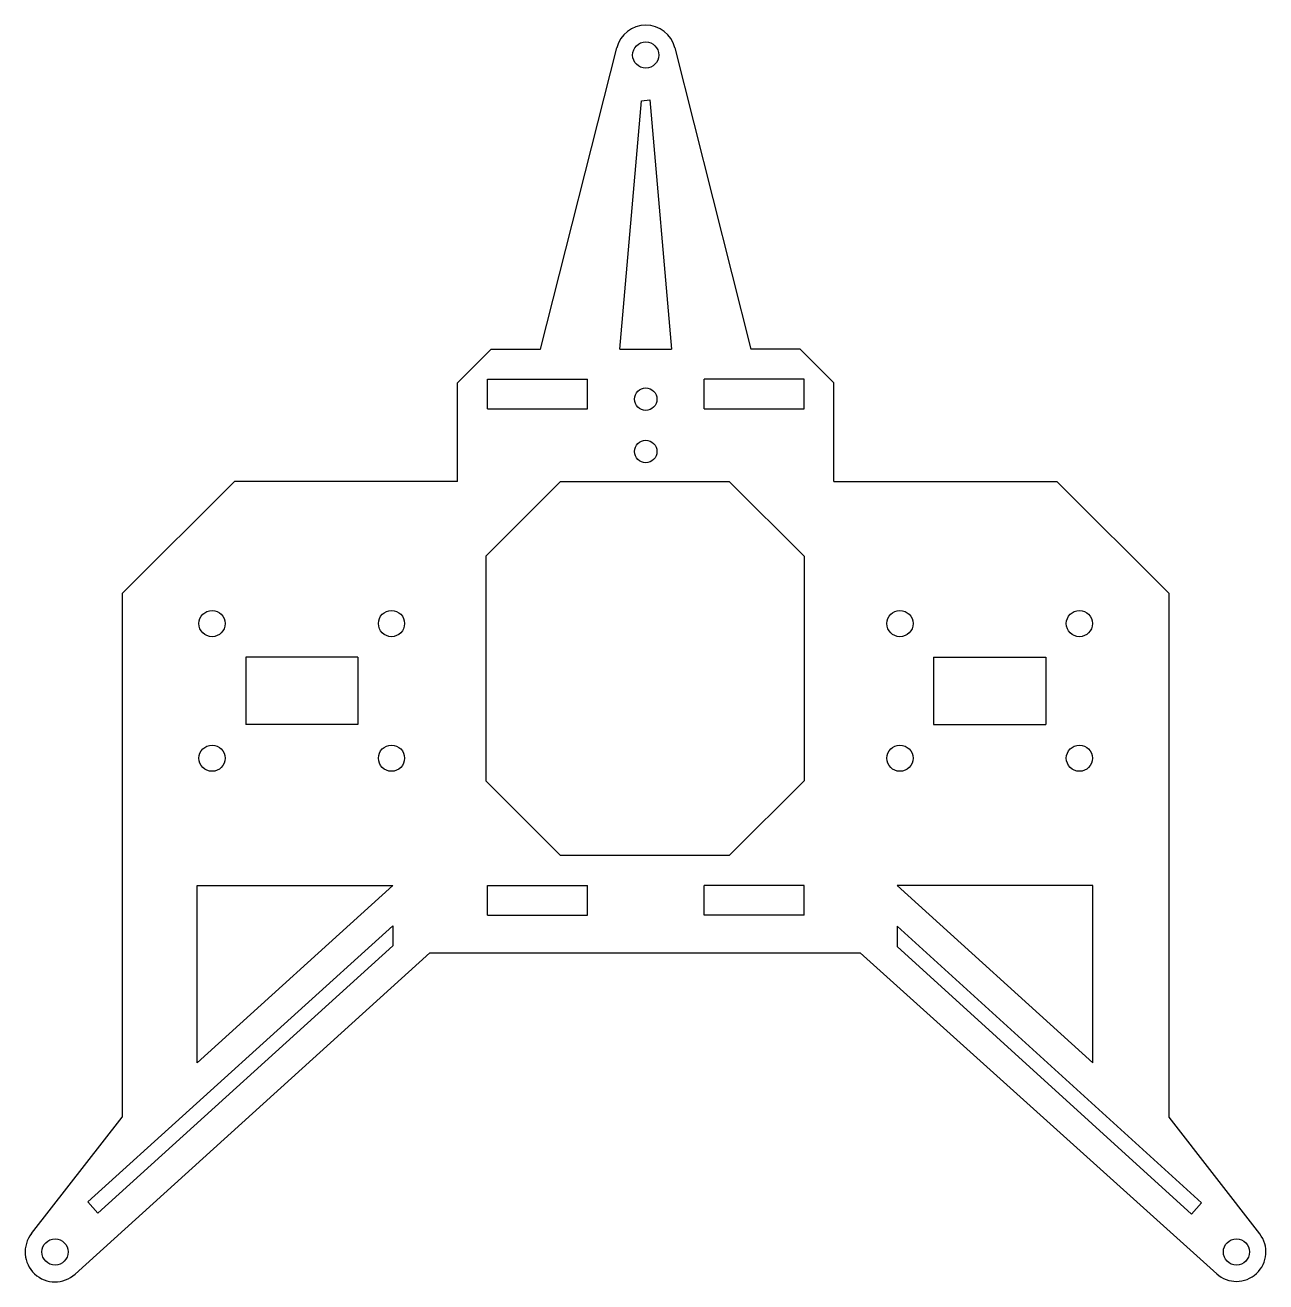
# Model space of a CAD drawing. Extents: x -83 to 83, y -84 to 84.
import ezdxf

# ---------------------------------------------------------------- set-up
doc = ezdxf.new("R2010")
doc.units = 0
doc.header["$MEASUREMENT"] = 0
doc.layers.add('VISIBLE', color=7, linetype='CONTINUOUS')

msp = doc.modelspace()

# ---------------------------------------------------------------- linework, layer by layer
at = {"layer": 'VISIBLE'}
for p, q in [((-14.06, 40.69), (-3.88, 80.98)), ((3.88, 80.98), (14.06, 40.69)), ((-0.55, 73.9), (0.54, 74)), ((0.54, 74), (3.45, 40.69)), ((-3.45, 40.69), (-0.55, 73.9)), ((-20.67, 40.69), (-25.17, 36.19)), ((-20.67, 40.69), (-14.06, 40.69)), ((-3.45, 40.69), (3.45, 40.69)), ((20.67, 40.69), (14.06, 40.69)), ((25.17, 36.19), (20.67, 40.69)), ((-25.17, 23), (-25.17, 36.19)), ((-21.17, 32.69), (-21.17, 36.69)), ((-21.17, 36.69), (-7.8, 36.69)), ((-7.8, 32.69), (-7.8, 36.69)), ((7.8, 32.69), (7.8, 36.69)), ((21.17, 36.69), (7.8, 36.69)), ((21.17, 32.69), (21.17, 36.69)), ((25.17, 23), (25.17, 36.19)), ((-21.17, 32.69), (-7.8, 32.69)), ((7.8, 32.69), (21.17, 32.69)), ((-55, 23), (-70, 8)), ((-25.17, 23), (-55, 23)), ((-21.38, 13), (-11.38, 23)), ((-11.38, 23), (11.17, 23)), ((11.17, 23), (21.17, 13)), ((25.17, 23), (55, 23)), ((70, 8), (55, 23)), ((-21.38, 13), (-21.38, -17)), ((21.17, 13), (21.17, -17)), ((-70, 8), (-70, -62)), ((70, -62), (70, 8)), ((-38.5, -0.5), (-53.5, -0.5)), ((-53.5, -0.5), (-53.5, -9.5)), ((-38.5, -0.5), (-38.5, -9.5)), ((38.5, -0.5), (38.5, -9.5)), ((38.5, -0.5), (53.5, -0.5)), ((53.5, -0.5), (53.5, -9.5)), ((-38.5, -9.5), (-53.5, -9.5)), ((38.5, -9.5), (53.5, -9.5)), ((-11.38, -27), (-21.38, -17)), ((21.17, -17), (11.17, -27)), ((11.17, -27), (-11.38, -27)), ((-33.84, -31), (-60, -54.7)), ((-60, -54.7), (-60, -31)), ((-60, -31), (-33.84, -31)), ((-21.17, -35), (-21.17, -31)), ((-21.17, -31), (-7.8, -31)), ((-7.8, -35), (-7.8, -31)), ((7.8, -35), (7.8, -31)), ((21.17, -31), (7.8, -31)), ((21.17, -35), (21.17, -31)), ((33.63, -31), (59.79, -54.7)), ((59.79, -31), (33.63, -31)), ((59.79, -54.7), (59.79, -31)), ((-21.17, -35), (-7.8, -35)), ((21.17, -35), (7.8, -35)), ((-74.6, -73.32), (-33.84, -36.4)), ((-33.84, -36.4), (-33.84, -39.1)), ((33.63, -36.46), (33.63, -39.16)), ((74.33, -73.45), (33.63, -36.46)), ((-76.31, -82.96), (-28.88, -40)), ((-33.84, -39.1), (-73.26, -74.8)), ((-28.88, -40), (28.67, -40)), ((76.36, -82.93), (28.67, -40)), ((33.63, -39.16), (72.99, -74.93)), ((-82.15, -77.54), (-70, -62)), ((82.11, -77.58), (70, -62)), ((-73.26, -74.8), (-74.6, -73.32)), ((72.99, -74.93), (74.33, -73.45))]:
    msp.add_line(p, q, dxfattribs=at)
for centre, radius in [((0, 80), 1.75), ((0, 34), 1.5), ((0, 27), 1.5), ((-58, 4), 1.75), ((-34, 4), 1.75), ((34, 4), 1.75), ((58, 4), 1.75), ((-58, -14), 1.75), ((-34, -14), 1.75), ((34, -14), 1.75), ((58, -14), 1.75), ((-79, -80), 1.75), ((79, -80), 1.75)]:
    msp.add_circle(centre, radius, dxfattribs=at)
for centre, radius, start, end in [((0, 80), 4, 14.1859, 165.8141), ((-79, -80), 4, 141.9704, 312.1668), ((79, -80), 3.94, 228.0126, 37.854)]:
    msp.add_arc(centre, radius, start, end, dxfattribs=at)

doc.saveas('drawing.dxf')
